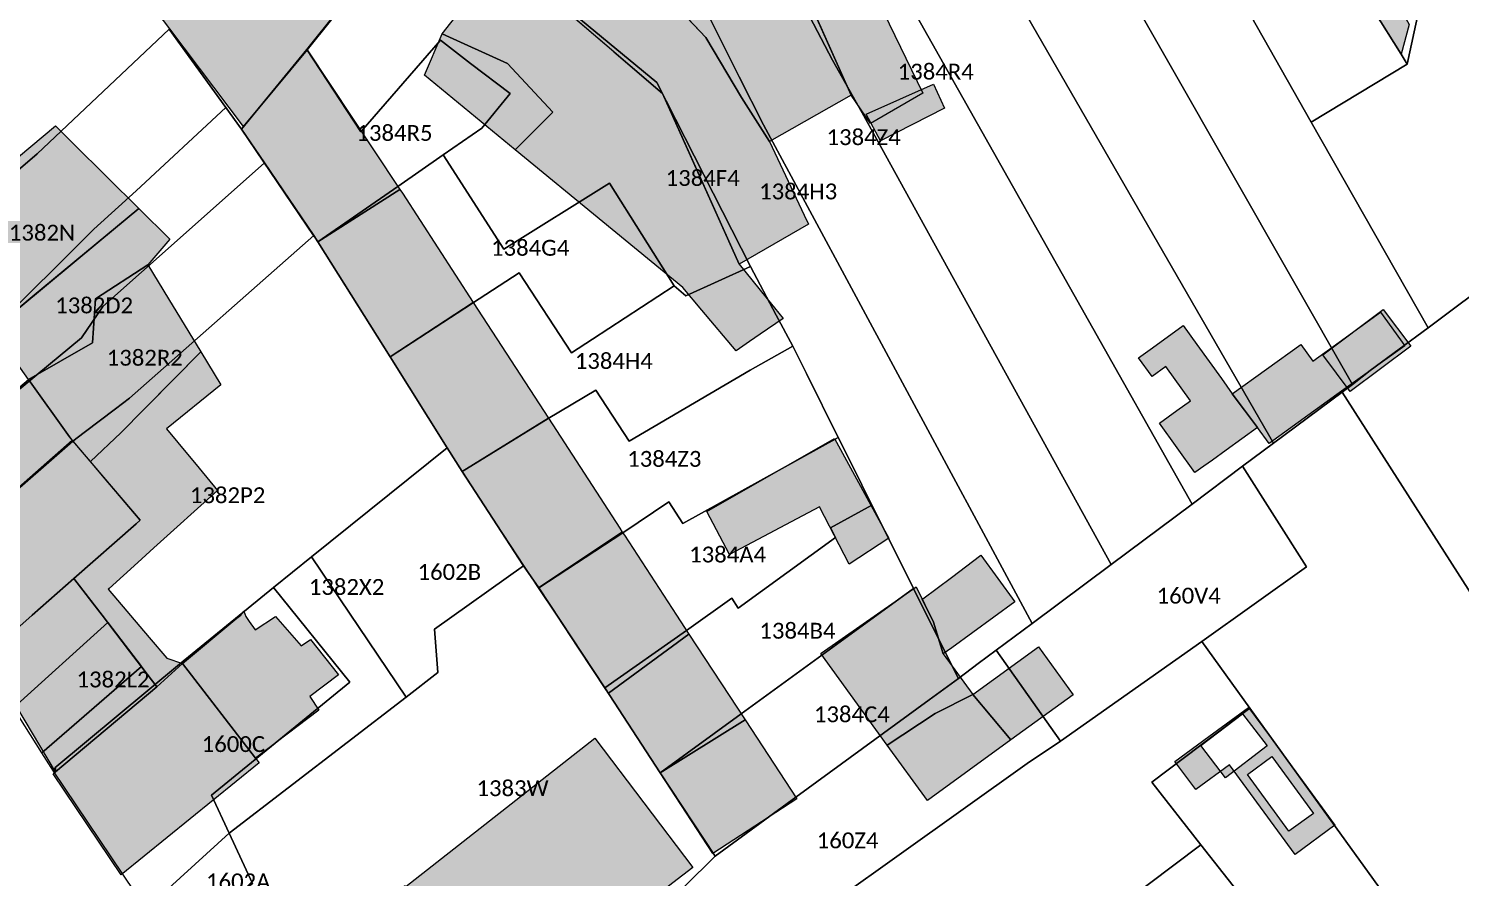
# Model space of a CAD drawing. Header units: metres. Extents: x 113120 to 240396, y 120329 to 242116.
# Drawn here: x 113367.5 to 113439.7, y 121661.8 to 121704.6 of the extents above; entities that cross this region are included whole.
import ezdxf

# ---------------------------------------------------------------- set-up
doc = ezdxf.new("R2010")
doc.units = ezdxf.units.M
doc.header["$LTSCALE"] = 3
for name, color, linetype, lineweight in [('Bpn_CaPa', 78, 'Continuous', 0), ('Bpn_ReBu', 4, 'Continuous', 0), ('Bpt_CaNu', 7, 'Continuous', 0), ('Hachure bâtiment', 11, 'Continuous', 0)]:
    doc.layers.add(name, color=color, linetype=linetype, lineweight=lineweight)
doc.styles.add('Legend', font='')
doc.styles.get('Legend').set_extended_font_data('Calibri')

msp = doc.modelspace()

# ---------------------------------------------------------------- hatches: boundary and pattern name
at = {"layer": 'Hachure bâtiment'}
h = msp.add_hatch(color=256, dxfattribs=at)
h.dxf.hatch_style = 1
h.paths.add_polyline_path([(113397.246, 121715.491), (113398.83, 121717.495), (113399.453, 121718.283), (113400.231, 121719.268), (113400.881, 121718.743), (113406.303, 121714.365), (113408.187, 121712.845), (113409.983, 121710.454), (113408.67, 121709.477), (113408.741, 121709.331), (113410.647, 121705.396), (113412.626, 121701.308), (113409.984, 121699.772), (113409.007, 121701.201), (113406.161, 121707.609), (113405.383, 121709.361)])
h = msp.add_hatch(color=256, dxfattribs=at)
h.dxf.hatch_style = 1
h.paths.add_polyline_path([(113388.684, 121712.351), (113381.584, 121703.501), (113378.382, 121699.62), (113374.66, 121704.558), (113373.384, 121706.251), (113377.496, 121710.131), (113379.234, 121708.701), (113384.79, 121715.473)])
h = msp.add_hatch(color=256, dxfattribs=at)
h.dxf.hatch_style = 1
h.paths.add_polyline_path([(113404.9, 121698.864), (113403.48, 121701.09), (113401.688, 121704.114), (113394.372, 121711.854), (113397.246, 121715.491), (113405.383, 121709.361), (113409.007, 121701.201)])
h = msp.add_hatch(color=256, dxfattribs=at)
h.dxf.hatch_style = 1
h.paths.add_polyline_path([(113399.505, 121701.286), (113399.503, 121701.288), (113399.496, 121701.294), (113391.471, 121708.184), (113394.372, 121711.854), (113395.103, 121711.08), (113401.688, 121704.114), (113403.48, 121701.09), (113404.9, 121698.864), (113406.638, 121695.163), (113406.854, 121694.703), (113403.372, 121692.686)])
h = msp.add_hatch(color=256, dxfattribs=at)
h.dxf.hatch_style = 1
h.paths.add_polyline_path([(113392.076, 121698.451), (113392.071, 121698.456), (113393.98, 121700.349), (113391.693, 121702.802), (113388.394, 121704.292), (113389.271, 121705.401), (113391.471, 121708.184), (113397.041, 121703.402), (113397.05, 121703.394), (113399.506, 121701.286), (113400.641, 121698.761), (113403.372, 121692.686), (113404.71, 121691.029), (113405.58, 121689.952), (113404.416, 121689.152), (113403.883, 121688.785), (113403.21, 121688.323), (113401.49, 121690.371), (113400.534, 121691.508), (113396.495, 121694.824)])
h = msp.add_hatch(color=256, dxfattribs=at)
h.dxf.hatch_style = 1
h.paths.add_polyline_path([(113437.134, 121704.768), (113436.734, 121703.268), (113435.334, 121705.501), (113436.434, 121706.051)])
h = msp.add_hatch(color=256, dxfattribs=at)
h.dxf.hatch_style = 1
h.paths.add_polyline_path([(113388.394, 121704.292), (113391.693, 121702.802), (113393.98, 121700.349), (113392.07, 121698.455), (113387.497, 121702.21)])
h = msp.add_hatch(color=256, dxfattribs=at)
h.dxf.hatch_style = 1
h.paths.add_polyline_path([(113386.167, 121696.601), (113386.265, 121696.45), (113382.129, 121693.815), (113382.003, 121694.002), (113381.915, 121694.132), (113378.284, 121699.501), (113378.382, 121699.62), (113381.584, 121703.501)])
h = msp.add_hatch(color=256, dxfattribs=at)
h.dxf.hatch_style = 1
h.paths.add_polyline_path([(113413.717, 121700.551), (113410.484, 121698.901), (113409.767, 121700.251), (113413.167, 121701.768)])
h = msp.add_hatch(color=256, dxfattribs=at)
h.dxf.hatch_style = 1
h.paths.add_polyline_path([(113363.188, 121694.888), (113368.896, 121699.662), (113369.77, 121698.796), (113371.503, 121697.078), (113373.097, 121695.495), (113367.726, 121691.04), (113366.278, 121689.839), (113365.742, 121689.395), (113362.784, 121693.534), (113360.284, 121691.651), (113359.925, 121692.158), (113358.867, 121693.651), (113359.272, 121693.923), (113361.454, 121695.395), (113362.462, 121696.075), (113362.493, 121696.025)])
h = msp.add_hatch(color=256, dxfattribs=at)
h.dxf.hatch_style = 1
h.paths.add_polyline_path([(113386.388, 121696.261), (113389.965, 121690.75), (113385.766, 121688.017), (113382.209, 121693.688), (113382.129, 121693.815), (113386.265, 121696.45)])
h = msp.add_hatch(color=256, dxfattribs=at)
h.dxf.hatch_style = 1
h.paths.add_polyline_path([(113374.663, 121693.943), (113373.562, 121692.656), (113370.925, 121690.935), (113370.769, 121688.727), (113367.549, 121686.867), (113366.936, 121687.725), (113365.742, 121689.395), (113371.131, 121693.864), (113373.098, 121695.496)])
h = msp.add_hatch(color=256, dxfattribs=at)
h.dxf.hatch_style = 1
h.paths.add_polyline_path([(113370.664, 121682.743), (113370.372, 121683.088), (113369.612, 121683.986), (113367.549, 121686.867), (113370.769, 121688.727), (113370.925, 121690.935), (113373.562, 121692.656), (113374.605, 121690.944), (113376.229, 121688.276), (113373.38, 121685.372), (113372.193, 121684.188)])
h = msp.add_hatch(color=256, dxfattribs=at)
h.dxf.hatch_style = 1
h.paths.add_polyline_path([(113393.75, 121684.918), (113389.397, 121682.232), (113389.277, 121682.423), (113385.766, 121688.017), (113389.965, 121690.75)], flags=17)
h = msp.add_hatch(color=256, dxfattribs=at)
h.dxf.hatch_style = 1
h.paths.add_polyline_path([(113432.278, 121687.799), (113433.611, 121688.759), (113435.7, 121690.263), (113436.913, 121688.577), (113434.671, 121686.962), (113433.491, 121686.113), (113430.075, 121683.654), (113429.498, 121684.456), (113429.487, 121684.448), (113428.839, 121685.324), (113428.577, 121685.678), (113428.222, 121686.158), (113431.672, 121688.641)])
h = msp.add_hatch(color=256, dxfattribs=at)
h.dxf.hatch_style = 1
h.paths.add_polyline_path([(113437.217, 121688.551), (113434.167, 121686.268), (113432.784, 121688.118), (113435.834, 121690.401)])
h = msp.add_hatch(color=256, dxfattribs=at)
h.dxf.hatch_style = 1
h.paths.add_polyline_path([(113424.196, 121688.472), (113425.75, 121689.591), (113426.433, 121688.642), (113427.672, 121686.922), (113428.222, 121686.158), (113429.487, 121684.448), (113427.91, 121683.313), (113427.218, 121682.814), (113426.788, 121682.505), (113426.34, 121682.182), (113424.547, 121684.672), (113425.425, 121685.304), (113426.118, 121685.803), (113424.879, 121687.523), (113424.186, 121687.025), (113423.503, 121687.973)])
h = msp.add_hatch(color=256, dxfattribs=at)
h.dxf.hatch_style = 1
h.paths.add_polyline_path([(113374.016, 121671.386), (113372.638, 121673.187), (113371.25, 121675.001), (113370.788, 121675.604), (113369.834, 121676.85), (113372.964, 121679.605), (113373.167, 121679.784), (113371.381, 121681.895), (113370.664, 121682.743), (113372.193, 121684.188), (113373.38, 121685.372), (113373.545, 121685.541), (113376.229, 121688.276), (113377.246, 121686.605), (113374.493, 121684.394), (113375.076, 121683.69), (113376.141, 121682.401), (113377.069, 121681.279), (113373.861, 121678.381), (113373.06, 121677.657), (113371.604, 121676.342), (113371.565, 121676.307), (113373.624, 121673.872), (113374.509, 121672.825), (113375.309, 121672.559)], flags=17)
h = msp.add_hatch(color=256, dxfattribs=at)
h.dxf.hatch_style = 1
h.paths.add_polyline_path([(113369.612, 121683.986), (113369.743, 121683.803), (113362.331, 121677.281), (113362.203, 121677.467), (113360.061, 121680.579), (113367.549, 121686.867)], flags=17)
h = msp.add_hatch(color=256, dxfattribs=at)
h.dxf.hatch_style = 1
h.paths.add_polyline_path([(113397.35, 121679.372), (113397.473, 121679.183), (113393.258, 121676.378), (113390.782, 121680.132), (113389.48, 121682.107), (113389.397, 121682.232), (113393.75, 121684.918)], flags=17)
h = msp.add_hatch(color=256, dxfattribs=at)
h.dxf.hatch_style = 1
h.paths.add_polyline_path([(113369.867, 121683.657), (113373.167, 121679.784), (113372.964, 121679.605), (113369.834, 121676.85), (113367.734, 121675.001), (113365.403, 121672.947), (113365.2, 121672.768), (113363.784, 121675.001), (113362.412, 121677.154), (113362.331, 121677.281), (113369.743, 121683.803)], flags=17)
h = msp.add_hatch(color=256, dxfattribs=at)
h.dxf.hatch_style = 1
h.paths.add_polyline_path([(113410.916, 121678.868), (113408.917, 121677.568), (113407.417, 121680.451), (113402.884, 121678.051), (113401.734, 121680.218), (113408.167, 121683.901)])
h = msp.add_hatch(color=256, dxfattribs=at)
h.dxf.hatch_style = 1
h.paths.add_polyline_path([(113397.578, 121679.022), (113400.2, 121675.001), (113400.833, 121674.033), (113396.773, 121671.066), (113396.649, 121671.254), (113395.27, 121673.336), (113394.167, 121675.001), (113393.258, 121676.378), (113397.473, 121679.183)], flags=17)
h = msp.add_hatch(color=256, dxfattribs=at)
h.dxf.hatch_style = 1
h.paths.add_polyline_path([(113417.265, 121675.664), (113414.079, 121673.351), (113413.868, 121673.198), (113413.651, 121673.041), (113413.165, 121674.645), (113412.594, 121675.794), (113412.632, 121675.823), (113414.062, 121676.899), (113415.554, 121678.022)])
h = msp.add_hatch(color=256, dxfattribs=at)
h.dxf.hatch_style = 1
h.paths.add_polyline_path([(113371.25, 121675.001), (113374.016, 121671.386), (113368.901, 121667.099), (113365.403, 121672.947), (113367.734, 121675.001), (113369.834, 121676.85)], flags=17)
h = msp.add_hatch(color=256, dxfattribs=at)
h.dxf.hatch_style = 1
h.paths.add_polyline_path([(113407.493, 121673.074), (113412.28, 121676.426), (113413.165, 121674.645), (113413.651, 121673.041), (113415.138, 121670.991), (113413.248, 121670.036), (113410.831, 121668.447), (113407.48, 121673.065)])
h = msp.add_hatch(color=256, dxfattribs=at)
h.dxf.hatch_style = 1
h.paths.add_polyline_path([(113378.492, 121674.925), (113378.665, 121674.679), (113378.967, 121674.251), (113380, 121674.934), (113381.284, 121673.451), (113381.75, 121673.768), (113383.167, 121671.984), (113381.717, 121670.901), (113382.184, 121670.201), (113378.987, 121667.786), (113375.309, 121672.559), (113378.041, 121674.84), (113378.241, 121675.001), (113378.389, 121675.192)], flags=17)
h = msp.add_hatch(color=256, dxfattribs=at)
h.dxf.hatch_style = 1
h.paths.add_polyline_path([(113403.661, 121669.714), (113399.386, 121667.052), (113396.878, 121670.905), (113396.773, 121671.066), (113400.833, 121674.033)], flags=17)
h = msp.add_hatch(color=256, dxfattribs=at)
h.dxf.hatch_style = 1
h.paths.add_polyline_path([(113415.138, 121670.991), (113418.456, 121673.398), (113420.208, 121670.984), (113417.067, 121668.704)])
h = msp.add_hatch(color=256, dxfattribs=at)
h.dxf.hatch_style = 1
h.paths.add_polyline_path([(113378.987, 121667.786), (113379.167, 121667.551), (113372.217, 121661.901), (113368.784, 121667.001), (113368.901, 121667.099), (113374.016, 121671.386), (113375.309, 121672.559)], flags=17)
h = msp.add_hatch(color=256, dxfattribs=at)
h.dxf.hatch_style = 1
h.paths.add_polyline_path([(113415.138, 121670.991), (113417.067, 121668.704), (113417.065, 121668.702), (113412.86, 121665.651), (113410.831, 121668.447), (113413.248, 121670.036)])
h = msp.add_hatch(color=256, dxfattribs=at)
h.dxf.hatch_style = 1
h.paths.add_polyline_path([(113429.984, 121668.401), (113427.884, 121666.801), (113426.634, 121668.418), (113428.734, 121670.018)], flags=16)
h.paths.add_polyline_path([(113432.317, 121665.001), (113431.067, 121664.101), (113428.984, 121666.968), (113430.217, 121667.868)], flags=16)
h.paths.add_polyline_path([(113427.039, 121668.875), (113429.046, 121670.346), (113430.093, 121668.918), (113433.399, 121664.406), (113431.391, 121662.936), (113428.085, 121667.448), (113426.378, 121666.198), (113425.333, 121667.624)])
h = msp.add_hatch(color=256, dxfattribs=at)
h.dxf.hatch_style = 1
h.paths.add_polyline_path([(113406.267, 121665.734), (113402.034, 121662.984), (113399.386, 121667.052), (113403.661, 121669.714)], flags=17)
h = msp.add_hatch(color=256, dxfattribs=at)
h.dxf.hatch_style = 1
h.paths.add_polyline_path([(113401.034, 121662.268), (113391.434, 121654.918), (113386.566, 121661.309), (113396.084, 121668.801)], flags=17)

# ---------------------------------------------------------------- linework, layer by layer
at = {"layer": 'Bpn_CaPa'}
for points in [[(113443.328, 121735.882), (113438.709, 121710.465), (113437.046, 121702.779), (113436.735, 121703.267), (113435.335, 121705.5), (113431.811, 121710.997), (113433.834, 121719.747), (113434.553, 121724.055), (113434.968, 121726.485), (113437.063, 121737.202), (113443.328, 121735.882)], [(113409.204, 121732.122), (113412.471, 121736.185), (113412.789, 121735.902), (113418.772, 121730.559), (113420.575, 121728.949), (113423.368, 121724.25), (113424.568, 121722.217), (113426.576, 121719.18), (113431.811, 121710.997), (113435.335, 121705.5), (113436.735, 121703.267), (113437.046, 121702.779), (113432.197, 121699.847), (113422.515, 121716.939), (113419.029, 121723.163), (113417.722, 121725.498), (113410.134, 121731.451), (113409.204, 121732.122)], [(113443.328, 121735.882), (113449.492, 121734.583), (113445.218, 121715.667), (113440.518, 121696.617), (113442.835, 121693.017), (113441.711, 121692.179), (113438.094, 121689.478), (113432.197, 121699.847), (113437.046, 121702.779), (113438.709, 121710.465), (113443.328, 121735.882)], [(113409.204, 121732.122), (113410.134, 121731.451), (113417.722, 121725.498), (113419.029, 121723.163), (113422.515, 121716.939), (113432.197, 121699.847), (113438.094, 121689.478), (113435.18, 121687.326), (113434.283, 121686.628), (113418.935, 121713.5), (113414.612, 121721.349), (113406.911, 121727.393), (113405.986, 121728.119), (113409.204, 121732.122)], [(113430.306, 121683.664), (113417.918, 121705.117), (113414.833, 121711.182), (113412.73, 121715.313), (113411.698, 121717.346), (113403.724, 121723.379), (113402.761, 121724.107), (113405.986, 121728.119), (113406.911, 121727.393), (113414.612, 121721.349), (113418.935, 121713.5), (113434.283, 121686.628), (113433.754, 121686.232), (113430.306, 121683.664)], [(113430.306, 121683.664), (113428.744, 121682.497), (113426.198, 121680.595), (113409.418, 121710.35), (113407.263, 121713.661), (113400.558, 121719.393), (113399.624, 121720.205), (113402.761, 121724.107), (113403.724, 121723.379), (113411.698, 121717.346), (113412.73, 121715.313), (113414.833, 121711.182), (113417.918, 121705.117), (113430.306, 121683.664)], [(113399.624, 121720.205), (113400.558, 121719.393), (113407.263, 121713.661), (113409.418, 121710.35), (113426.198, 121680.595), (113422.124, 121677.555), (113409.558, 121700.313), (113408.074, 121702.969), (113404.436, 121709.933), (113397.503, 121715.545), (113396.513, 121716.336), (113399.624, 121720.205)], [(113422.124, 121677.555), (113418.137, 121674.578), (113404.589, 121699.706), (113403.371, 121702.137), (113402.986, 121702.903), (113401.804, 121705.26), (113394.406, 121711.646), (113393.412, 121712.478), (113396.513, 121716.336), (113397.503, 121715.545), (113404.436, 121709.933), (113408.074, 121702.969), (113409.558, 121700.313), (113422.124, 121677.555)], [(113377.496, 121700.586), (113374.629, 121704.536), (113367.985, 121698.25), (113360.285, 121691.65), (113355.404, 121687.427), (113348.59, 121697.148), (113353.106, 121701.089), (113357.835, 121705.4), (113361.635, 121708.667), (113364.201, 121710.884), (113368.251, 121714.483), (113369.392, 121712.593), (113371.685, 121715.05), (113377.518, 121710.15), (113379.235, 121708.7), (113383.128, 121705.467), (113381.578, 121703.509), (113378.285, 121699.5), (113377.496, 121700.586)], [(113406.065, 121688.549), (113405.237, 121690.125), (113403.935, 121692.567), (113399.212, 121701.853), (113391.62, 121708.137), (113390.605, 121708.986), (113393.412, 121712.478), (113394.406, 121711.646), (113401.804, 121705.26), (113402.986, 121702.903), (113403.371, 121702.137), (113404.589, 121699.706), (113418.137, 121674.578), (113416.322, 121673.226), (113415.42, 121672.554), (113414.418, 121671.8), (113412.799, 121675.036), (113412.16, 121676.333), (113410.903, 121678.85), (113410.057, 121680.547), (113409.04, 121682.588), (113408.36, 121683.958), (113406.76, 121687.184), (113406.065, 121688.549)], [(113377.496, 121700.586), (113372.975, 121696.391), (113370.83, 121694.456), (113365.743, 121689.394), (113358.336, 121683.193), (113355.404, 121687.427), (113360.285, 121691.65), (113367.985, 121698.25), (113374.629, 121704.536), (113377.496, 121700.586)], [(113378.285, 121699.5), (113381.578, 121703.509), (113384.293, 121699.353), (113388.319, 121703.973), (113389.823, 121702.796), (113391.826, 121701.294), (113390.393, 121699.548), (113388.44, 121698.193), (113386.168, 121696.6), (113382.13, 121693.814), (113381.918, 121694.133), (113379.438, 121697.795), (113378.285, 121699.5)], [(113360.116, 121680.624), (113358.336, 121683.193), (113365.743, 121689.394), (113370.83, 121694.456), (113372.975, 121696.391), (113377.496, 121700.586), (113378.285, 121699.5), (113379.438, 121697.795), (113375.182, 121694.014), (113371.285, 121690.55), (113370.208, 121688.97), (113360.116, 121680.624)], [(113382.13, 121693.814), (113386.168, 121696.6), (113388.44, 121698.193), (113391.502, 121693.438), (113396.837, 121696.774), (113400.085, 121691.601), (113395.968, 121688.9), (113394.917, 121688.211), (113392.276, 121692.253), (113389.929, 121690.726), (113385.767, 121688.016), (113382.13, 121693.814)], [(113360.116, 121680.624), (113370.208, 121688.97), (113371.285, 121690.55), (113375.182, 121694.014), (113379.438, 121697.795), (113381.918, 121694.133), (113372.628, 121685.938), (113371.923, 121685.403), (113370.349, 121684.209), (113369.771, 121683.771), (113362.399, 121677.326), (113360.116, 121680.624)], [(113366.789, 121670.33), (113365.239, 121672.801), (113362.399, 121677.326), (113369.771, 121683.771), (113370.349, 121684.209), (113371.923, 121685.403), (113372.628, 121685.938), (113381.918, 121694.133), (113382.13, 121693.814), (113385.767, 121688.016), (113388.65, 121683.422), (113381.815, 121677.933), (113379.898, 121676.394), (113375.158, 121672.519), (113368.868, 121667.299), (113368.928, 121667.219), (113368.798, 121667.129), (113368.214, 121668.06), (113373.239, 121672.402), (113371.537, 121674.626), (113366.789, 121670.33)], [(113389.397, 121682.231), (113388.65, 121683.422), (113385.767, 121688.016), (113389.929, 121690.726), (113392.276, 121692.253), (113394.917, 121688.211), (113395.968, 121688.9), (113400.085, 121691.601), (113400.685, 121691.1), (113403.935, 121692.567), (113405.237, 121690.125), (113406.065, 121688.549), (113403.918, 121687.35), (113397.825, 121683.759), (113396.139, 121686.341), (113393.732, 121684.905), (113389.397, 121682.231)], [(113474.061, 121646.503), (113471.035, 121642.743), (113467.736, 121638.622), (113463.918, 121641.85), (113460.118, 121645.15), (113455.435, 121652.35), (113433.754, 121686.232), (113434.283, 121686.628), (113435.18, 121687.326), (113438.094, 121689.478), (113441.711, 121692.179), (113462.421, 121659.672), (113463.692, 121657.692), (113465.059, 121655.562), (113466.773, 121652.892), (113474.061, 121646.503)], [(113389.397, 121682.231), (113393.732, 121684.905), (113396.139, 121686.341), (113397.825, 121683.759), (113403.918, 121687.35), (113406.065, 121688.549), (113406.76, 121687.184), (113408.36, 121683.958), (113400.532, 121679.615), (113399.822, 121680.704), (113397.496, 121679.147), (113393.259, 121676.377), (113392.488, 121677.489), (113389.397, 121682.231)], [(113430.306, 121683.664), (113433.754, 121686.232), (113455.435, 121652.35), (113460.118, 121645.15), (113463.918, 121641.85), (113467.736, 121638.622), (113464.49, 121634.567), (113461.225, 121630.55), (113453.285, 121636.5), (113449.635, 121641.85), (113429.114, 121670.306), (113426.688, 121673.67), (113431.964, 121677.425), (113428.744, 121682.497), (113430.306, 121683.664)], [(113396.602, 121671.324), (113393.259, 121676.377), (113397.496, 121679.147), (113399.822, 121680.704), (113400.532, 121679.615), (113408.36, 121683.958), (113409.04, 121682.588), (113410.057, 121680.547), (113407.975, 121679.397), (113408.23, 121678.901), (113403.322, 121675.346), (113402.994, 121675.848), (113400.705, 121674.228), (113396.602, 121671.324)], [(113386.572, 121670.863), (113381.815, 121677.933), (113388.65, 121683.422), (113389.397, 121682.231), (113392.488, 121677.489), (113388.008, 121674.292), (113388.178, 121672.099), (113386.572, 121670.863)], [(113426.198, 121680.595), (113428.744, 121682.497), (113431.964, 121677.425), (113426.688, 121673.67), (113419.56, 121668.639), (113416.322, 121673.226), (113418.137, 121674.578), (113422.124, 121677.555), (113426.198, 121680.595)], [(113396.602, 121671.324), (113400.705, 121674.228), (113402.994, 121675.848), (113403.322, 121675.346), (113408.23, 121678.901), (113407.975, 121679.397), (113410.057, 121680.547), (113410.903, 121678.85), (113412.16, 121676.333), (113403.463, 121670.017), (113399.387, 121667.051), (113396.602, 121671.324)], [(113386.572, 121670.863), (113377.656, 121663.998), (113376.768, 121665.919), (113383.748, 121671.619), (113379.898, 121676.394), (113381.815, 121677.933), (113386.572, 121670.863)], [(113377.398, 121654.412), (113374.717, 121658.331), (113378.828, 121661.459), (113377.656, 121663.998), (113386.572, 121670.863), (113388.178, 121672.099), (113388.008, 121674.292), (113392.488, 121677.489), (113393.259, 121676.377), (113396.602, 121671.324), (113399.387, 121667.051), (113402.153, 121662.844), (113399.041, 121659.768), (113395.364, 121656.935), (113391.828, 121654.232), (113391.342, 121654.861), (113386.535, 121661.35), (113377.398, 121654.412)], [(113377.656, 121663.998), (113373.467, 121660.188), (113368.798, 121667.129), (113368.928, 121667.219), (113368.868, 121667.299), (113375.158, 121672.519), (113379.898, 121676.394), (113383.748, 121671.619), (113376.768, 121665.919), (113377.656, 121663.998)], [(113402.153, 121662.844), (113399.387, 121667.051), (113403.463, 121670.017), (113412.16, 121676.333), (113412.799, 121675.036), (113414.418, 121671.8), (113412.937, 121670.719), (113406.217, 121665.811), (113402.153, 121662.844)], [(113366.789, 121670.33), (113371.537, 121674.626), (113373.239, 121672.402), (113368.214, 121668.06), (113366.789, 121670.33)], [(113426.635, 121663.417), (113408.128, 121649.476), (113397.285, 121641.9), (113389.227, 121636.545), (113388.466, 121636.039), (113384.157, 121642.567), (113384.938, 121643.165), (113394.669, 121650.625), (113398.108, 121653.236), (113401.758, 121656.006), (113401.868, 121656.09), (113417.879, 121667.523), (113419.56, 121668.639), (113426.688, 121673.67), (113429.114, 121670.306), (113424.168, 121666.567), (113426.635, 121663.417)], [(113395.364, 121656.935), (113399.041, 121659.768), (113402.153, 121662.844), (113406.217, 121665.811), (113412.937, 121670.719), (113414.418, 121671.8), (113415.42, 121672.554), (113416.322, 121673.226), (113419.56, 121668.639), (113417.879, 121667.523), (113401.868, 121656.09), (113401.758, 121656.006), (113398.108, 121653.236), (113395.364, 121656.935)], [(113429.135, 121660.233), (113426.635, 121663.417), (113424.168, 121666.567), (113429.114, 121670.306), (113449.635, 121641.85), (113453.285, 121636.5), (113461.225, 121630.55), (113458.258, 121626.898), (113450.436, 121632.932), (113446.92, 121637.53), (113444.368, 121640.867), (113432.646, 121655.756), (113429.135, 121660.233)], [(113373.467, 121660.188), (113377.656, 121663.998), (113378.828, 121661.459), (113374.717, 121658.331), (113373.467, 121660.188)], [(113429.135, 121660.233), (113401.472, 121639.595), (113399.718, 121638.4), (113391.762, 121632.849), (113390.947, 121632.28), (113388.466, 121636.039), (113389.227, 121636.545), (113397.285, 121641.9), (113408.128, 121649.476), (113426.635, 121663.417), (113429.135, 121660.233)]]:
    msp.add_lwpolyline(points, close=True, dxfattribs=at)
msp.add_lwpolyline([(113391.62, 121708.137), (113399.212, 121701.853), (113403.935, 121692.567), (113400.685, 121691.1), (113400.085, 121691.601), (113396.837, 121696.774), (113391.502, 121693.438), (113388.44, 121698.193), (113390.393, 121699.548), (113391.826, 121701.294), (113389.823, 121702.796), (113388.319, 121703.973), (113384.293, 121699.353), (113381.578, 121703.509), (113383.128, 121705.467)], dxfattribs=at)
at = {"layer": 'Bpn_ReBu'}
for points in [[(113397.246, 121715.491), (113398.83, 121717.495), (113399.453, 121718.283), (113400.231, 121719.268), (113400.881, 121718.743), (113406.303, 121714.365), (113408.187, 121712.845), (113409.983, 121710.454), (113408.67, 121709.477), (113408.741, 121709.331), (113410.647, 121705.396), (113412.626, 121701.308), (113409.984, 121699.772), (113409.007, 121701.201), (113406.161, 121707.609), (113405.383, 121709.361), (113397.246, 121715.491)], [(113388.684, 121712.351), (113381.584, 121703.501), (113378.382, 121699.62), (113374.66, 121704.558), (113373.384, 121706.251), (113377.496, 121710.131), (113379.234, 121708.701), (113384.79, 121715.473), (113388.684, 121712.351)], [(113404.9, 121698.864), (113403.48, 121701.09), (113401.688, 121704.114), (113394.372, 121711.854), (113397.246, 121715.491), (113405.383, 121709.361), (113409.007, 121701.201), (113404.9, 121698.864)], [(113399.505, 121701.286), (113399.503, 121701.288), (113399.496, 121701.294), (113391.471, 121708.184), (113394.372, 121711.854), (113395.103, 121711.08), (113401.688, 121704.114), (113403.48, 121701.09), (113404.9, 121698.864), (113406.638, 121695.163), (113406.854, 121694.703), (113403.372, 121692.686), (113399.505, 121701.286)], [(113392.076, 121698.451), (113392.071, 121698.456), (113393.98, 121700.349), (113391.693, 121702.802), (113388.394, 121704.292), (113389.271, 121705.401), (113391.471, 121708.184), (113397.041, 121703.402), (113397.05, 121703.394), (113399.506, 121701.286), (113400.641, 121698.761), (113403.372, 121692.686), (113404.71, 121691.029), (113405.58, 121689.952), (113404.416, 121689.152), (113403.883, 121688.785), (113403.21, 121688.323), (113401.49, 121690.371), (113400.534, 121691.508), (113396.495, 121694.824), (113392.076, 121698.451)], [(113437.134, 121704.768), (113436.734, 121703.268), (113435.334, 121705.501), (113436.434, 121706.051), (113437.134, 121704.768)], [(113388.394, 121704.292), (113391.693, 121702.802), (113393.98, 121700.349), (113392.07, 121698.455), (113387.497, 121702.21), (113388.394, 121704.292)], [(113386.167, 121696.601), (113386.265, 121696.45), (113382.129, 121693.815), (113382.003, 121694.002), (113381.915, 121694.132), (113378.284, 121699.501), (113378.382, 121699.62), (113381.584, 121703.501), (113386.167, 121696.601)], [(113413.717, 121700.551), (113410.484, 121698.901), (113409.767, 121700.251), (113413.167, 121701.768), (113413.717, 121700.551)], [(113363.188, 121694.888), (113368.896, 121699.662), (113369.77, 121698.796), (113371.503, 121697.078), (113373.097, 121695.495), (113367.726, 121691.04), (113366.278, 121689.839), (113365.742, 121689.395), (113362.784, 121693.534), (113360.284, 121691.651), (113359.925, 121692.158), (113358.867, 121693.651), (113359.272, 121693.923), (113361.454, 121695.395), (113362.462, 121696.075), (113362.493, 121696.025), (113363.188, 121694.888)], [(113386.388, 121696.261), (113389.965, 121690.75), (113385.766, 121688.017), (113382.209, 121693.688), (113382.129, 121693.815), (113386.265, 121696.45), (113386.388, 121696.261)], [(113374.663, 121693.943), (113373.562, 121692.656), (113370.925, 121690.935), (113370.769, 121688.727), (113367.549, 121686.867), (113366.936, 121687.725), (113365.742, 121689.395), (113371.131, 121693.864), (113373.098, 121695.496), (113374.663, 121693.943)], [(113370.664, 121682.743), (113370.372, 121683.088), (113369.612, 121683.986), (113367.549, 121686.867), (113370.769, 121688.727), (113370.925, 121690.935), (113373.562, 121692.656), (113374.605, 121690.944), (113376.229, 121688.276), (113373.38, 121685.372), (113372.193, 121684.188), (113370.664, 121682.743)], [(113393.75, 121684.918), (113389.397, 121682.232), (113389.277, 121682.423), (113385.766, 121688.017), (113389.965, 121690.75), (113393.75, 121684.918)], [(113432.278, 121687.799), (113433.611, 121688.759), (113435.7, 121690.263), (113436.913, 121688.577), (113434.671, 121686.962), (113433.491, 121686.113), (113430.075, 121683.654), (113429.498, 121684.456), (113429.487, 121684.448), (113428.839, 121685.324), (113428.577, 121685.678), (113428.222, 121686.158), (113431.672, 121688.641), (113432.278, 121687.799)], [(113437.217, 121688.551), (113434.167, 121686.268), (113432.784, 121688.118), (113435.834, 121690.401), (113437.217, 121688.551)], [(113424.196, 121688.472), (113425.75, 121689.591), (113426.433, 121688.642), (113427.672, 121686.922), (113428.222, 121686.158), (113429.487, 121684.448), (113427.91, 121683.313), (113427.218, 121682.814), (113426.788, 121682.505), (113426.34, 121682.182), (113424.547, 121684.672), (113425.425, 121685.304), (113426.118, 121685.803), (113424.879, 121687.523), (113424.186, 121687.025), (113423.503, 121687.973), (113424.196, 121688.472)], [(113374.016, 121671.386), (113372.638, 121673.187), (113371.25, 121675.001), (113370.788, 121675.604), (113369.834, 121676.85), (113372.964, 121679.605), (113373.167, 121679.784), (113371.381, 121681.895), (113370.664, 121682.743), (113372.193, 121684.188), (113373.38, 121685.372), (113373.545, 121685.541), (113376.229, 121688.276), (113377.246, 121686.605), (113374.493, 121684.394), (113375.076, 121683.69), (113376.141, 121682.401), (113377.069, 121681.279), (113373.861, 121678.381), (113373.06, 121677.657), (113371.604, 121676.342), (113371.565, 121676.307), (113373.624, 121673.872), (113374.509, 121672.825), (113375.309, 121672.559), (113374.016, 121671.386)], [(113369.612, 121683.986), (113369.743, 121683.803), (113362.331, 121677.281), (113362.203, 121677.467), (113360.061, 121680.579), (113367.549, 121686.867), (113369.612, 121683.986)], [(113397.35, 121679.372), (113397.473, 121679.183), (113393.258, 121676.378), (113390.782, 121680.132), (113389.48, 121682.107), (113389.397, 121682.232), (113393.75, 121684.918), (113397.35, 121679.372)], [(113369.867, 121683.657), (113373.167, 121679.784), (113372.964, 121679.605), (113369.834, 121676.85), (113367.734, 121675.001), (113365.403, 121672.947), (113365.2, 121672.768), (113363.784, 121675.001), (113362.412, 121677.154), (113362.331, 121677.281), (113369.743, 121683.803), (113369.867, 121683.657)], [(113410.916, 121678.868), (113408.917, 121677.568), (113407.417, 121680.451), (113402.884, 121678.051), (113401.734, 121680.218), (113408.167, 121683.901), (113410.916, 121678.868)], [(113397.578, 121679.022), (113400.2, 121675.001), (113400.833, 121674.033), (113396.773, 121671.066), (113396.649, 121671.254), (113395.27, 121673.336), (113394.167, 121675.001), (113393.258, 121676.378), (113397.473, 121679.183), (113397.578, 121679.022)], [(113417.265, 121675.664), (113414.079, 121673.351), (113413.868, 121673.198), (113413.651, 121673.041), (113413.165, 121674.645), (113412.594, 121675.794), (113412.632, 121675.823), (113414.062, 121676.899), (113415.554, 121678.022), (113417.265, 121675.664)], [(113371.25, 121675.001), (113374.016, 121671.386), (113368.901, 121667.099), (113365.403, 121672.947), (113367.734, 121675.001), (113369.834, 121676.85), (113371.25, 121675.001)], [(113407.493, 121673.074), (113412.28, 121676.426), (113413.165, 121674.645), (113413.651, 121673.041), (113415.138, 121670.991), (113413.248, 121670.036), (113410.831, 121668.447), (113407.48, 121673.065), (113407.493, 121673.074)], [(113378.492, 121674.925), (113378.665, 121674.679), (113378.967, 121674.251), (113380, 121674.934), (113381.284, 121673.451), (113381.75, 121673.768), (113383.167, 121671.984), (113381.717, 121670.901), (113382.184, 121670.201), (113378.987, 121667.786), (113375.309, 121672.559), (113378.041, 121674.84), (113378.241, 121675.001), (113378.389, 121675.192), (113378.492, 121674.925)], [(113403.661, 121669.714), (113399.386, 121667.052), (113396.878, 121670.905), (113396.773, 121671.066), (113400.833, 121674.033), (113403.661, 121669.714)], [(113415.138, 121670.991), (113418.456, 121673.398), (113420.208, 121670.984), (113417.067, 121668.704), (113415.138, 121670.991)], [(113378.987, 121667.786), (113379.167, 121667.551), (113372.217, 121661.901), (113368.784, 121667.001), (113368.901, 121667.099), (113374.016, 121671.386), (113375.309, 121672.559), (113378.987, 121667.786)], [(113415.138, 121670.991), (113417.067, 121668.704), (113417.065, 121668.702), (113412.86, 121665.651), (113410.831, 121668.447), (113413.248, 121670.036), (113415.138, 121670.991)], [(113427.039, 121668.875), (113429.046, 121670.346), (113430.093, 121668.918), (113433.399, 121664.406), (113431.391, 121662.936), (113428.085, 121667.448), (113426.378, 121666.198), (113425.333, 121667.624), (113427.039, 121668.875)], [(113429.984, 121668.401), (113427.884, 121666.801), (113426.634, 121668.418), (113428.734, 121670.018), (113429.984, 121668.401)], [(113406.267, 121665.734), (113402.034, 121662.984), (113399.386, 121667.052), (113403.661, 121669.714), (113406.267, 121665.734)], [(113401.034, 121662.268), (113391.434, 121654.918), (113386.566, 121661.309), (113396.084, 121668.801), (113401.034, 121662.268)], [(113432.317, 121665.001), (113431.067, 121664.101), (113428.984, 121666.968), (113430.217, 121667.868), (113432.317, 121665.001)]]:
    msp.add_lwpolyline(points, close=True, dxfattribs=at)

# ---------------------------------------------------------------- texts
at = {"layer": 'Bpt_CaNu', "char_height": 0.8, "attachment_point": 7, "style": 'Legend'}
for s, insert in [('1384R4', (113411.356, 121701.985)), ('1384R5', (113384.072, 121698.894)), ('1384Z4', (113407.769, 121698.682)), ('1384F4', (113399.661, 121696.623)), ('1384H3', (113404.371, 121695.945)), ('1382N', (113366.552, 121693.865)), ('1384G4', (113390.858, 121693.104)), ('1382D2', (113368.887, 121690.2)), ('1382R2', (113371.486, 121687.561)), ('1384H4', (113395.079, 121687.399)), ('1384Z3', (113397.72, 121682.463)), ('1382P2', (113375.677, 121680.631)), ('1384A4', (113400.842, 121677.641)), ('1602B', (113387.152, 121676.764)), ('1382X2', (113381.671, 121676.007)), ('160V4', (113424.408, 121675.568)), ('1384B4', (113404.385, 121673.799)), ('1382L2', (113369.961, 121671.343)), ('1384C4', (113407.132, 121669.588)), ('1600C', (113376.273, 121668.085)), ('1383W', (113390.123, 121665.861)), ('160Z4', (113407.276, 121663.231)), ('1602A', (113376.491, 121661.164))]:
    msp.add_mtext(s, dxfattribs=dict(at, insert=insert))

doc.saveas('drawing.dxf')
